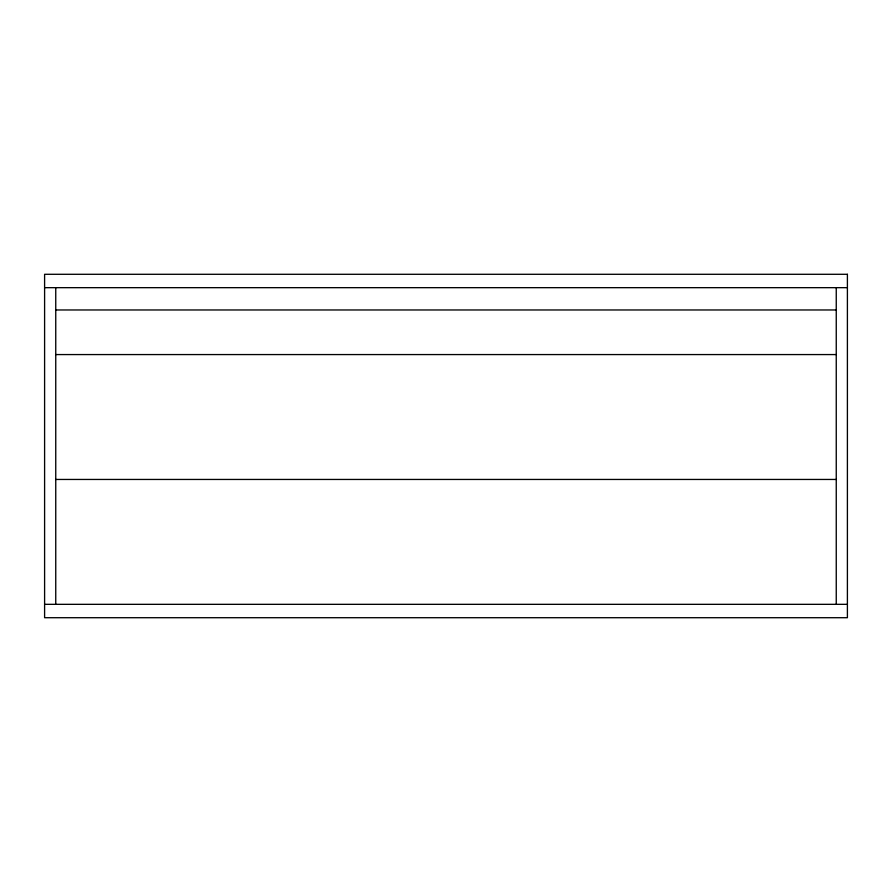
<?xml version="1.0" encoding="UTF-8"?>
<svg xmlns="http://www.w3.org/2000/svg" width="892" height="892" viewBox="0 0 892 892"><rect width="100%" height="100%" fill="white"/><g stroke="black" fill="none" stroke-linecap="round" stroke-linejoin="round"><path stroke-width="1.34" d="M44.6 287.67L847.4 287.67M55.75 309.97L836.25 309.97M55.75 354.57L836.25 354.57M55.75 479.45L836.25 479.45M44.6 604.33L847.4 604.33M836.25 287.67L836.25 604.33M55.75 287.67L55.75 604.33M847.4 274.29L44.6 274.29L44.6 617.71L847.4 617.71L847.4 274.29"/></g></svg>
